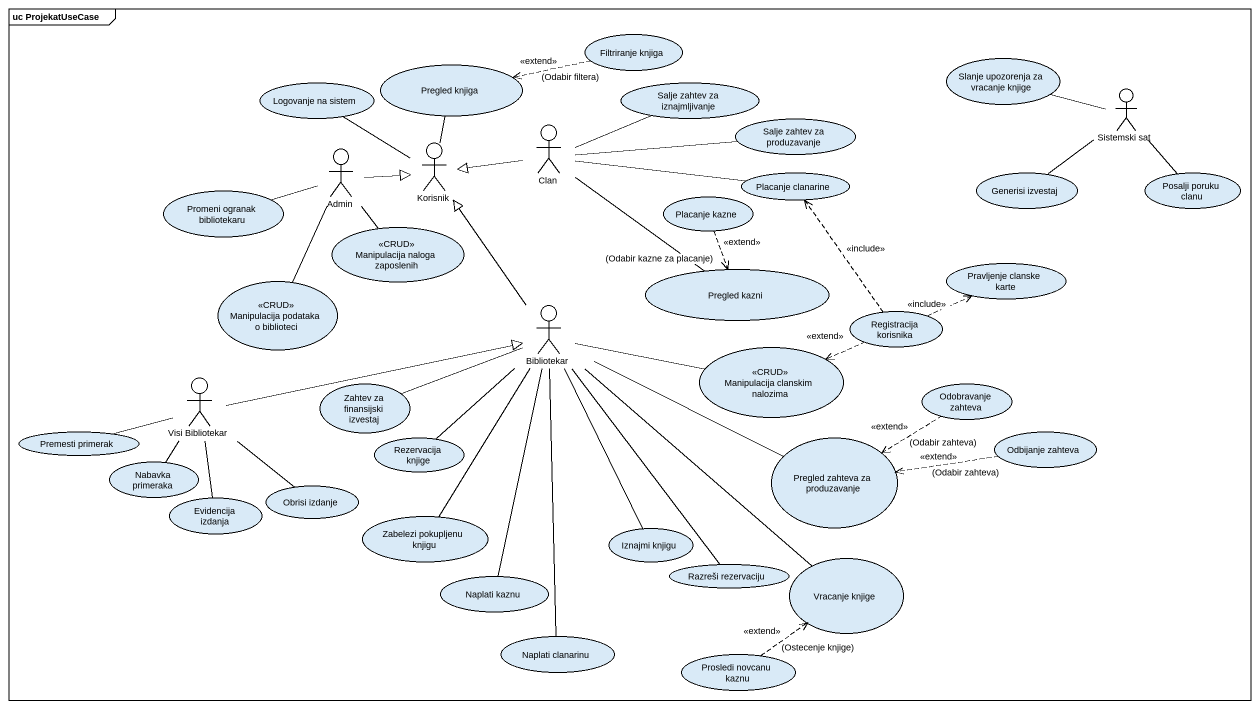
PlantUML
@startuml
mainframe uc ProjekatUseCase
usecase "Filtriranje knjiga" as Filtriranje_knjiga
usecase "Logovanje na sistem" as Logovanje_na_sistem
usecase "Pregled knjiga" as Pregled_knjiga
usecase "Salje zahtev za iznajmljivanje" as Salje_zahtev_za
usecase "Slanje upozorenja za vracanje knjige" as Slanje_upozorenja_za
usecase "Salje zahtev za produzavanje" as Salje_zahtev_za_produzavanje
actor "Sistemski sat" as Sistemski_sat
actor Admin
actor Korisnik
actor Clan
usecase "Promeni ogranak bibliotekaru" as Promeni_ogranak_bibliotekaru
usecase "Placanje kazne" as Placanje_kazne
usecase "Placanje clanarine" as Placanje_clanarine
usecase "Generisi izvestaj" as Generisi_izvestaj
usecase "Posalji poruku clanu" as Posalji_poruku_clanu
usecase "Manipulacija naloga zaposlenih" as Manipulacija_naloga <<CRUD>>
usecase "Pregled kazni" as Pregled_kazni
usecase "Pravljenje clanske karte" as Pravljenje_clanske_karte
usecase "Manipulacija podataka o biblioteci" as Manipulacija_podataka_o <<CRUD>>
actor Bibliotekar
usecase "Registracija korisnika" as Registracija_korisnika
usecase "Manipulacija clanskim nalozima" as Manipulacija_clanskim <<CRUD>>
actor "Visi Bibliotekar" as Visi_Bibliotekar
usecase "Zahtev za finansijski izvestaj" as Zahtev_za_finansijski
usecase "Odobravanje zahteva" as Odobravanje_zahteva
usecase "Premesti primerak" as Premesti_primerak
usecase "Odbijanje zahteva" as Odbijanje_zahteva
usecase "Nabavka primeraka" as Nabavka_primeraka
usecase "Rezervacija knjige" as Rezervacija_knjige
usecase "Pregled zahteva za produzavanje" as Pregled_zahteva_za
usecase "Evidencija izdanja" as Evidencija_izdanja
usecase "Obrisi izdanje" as Obrisi_izdanje
usecase "Zabelezi pokupljenu knjigu" as Zabelezi_pokupljenu_knjigu
usecase "Iznajmi knjigu" as Iznajmi_knjigu
usecase "Naplati kaznu" as Naplati_kaznu
usecase "Razreši rezervaciju" as Razreši_rezervaciju
usecase "Vracanje knjige" as Vracanje_knjige
usecase "Naplati clanarinu" as Naplati_clanarinu
usecase "Prosledi novcanu kaznu" as Prosledi_novcanu_kaznu
Filtriranje_knjiga .left.> Pregled_knjiga : <<extend>>\n(Odabir filtera)
Sistemski_sat -left- Slanje_upozorenja_za
Sistemski_sat -- Generisi_izvestaj
Sistemski_sat -- Posalji_poruku_clanu
Admin -right-|> Korisnik
Admin -- Manipulacija_naloga
Admin -- Manipulacija_podataka_o
Korisnik -up- Logovanje_na_sistem
Korisnik -up- Pregled_knjiga
Clan -right- Salje_zahtev_za
Clan -right- Salje_zahtev_za_produzavanje
Clan -left-|> Korisnik
Clan -right- Placanje_clanarine
Clan -- Pregled_kazni
Promeni_ogranak_bibliotekaru -right- Admin
Placanje_kazne ..> Pregled_kazni : <<extend>>\n(Odabir kazne za placanje)
Bibliotekar -up-|> Korisnik
Bibliotekar -right- Manipulacija_clanskim
Bibliotekar -left- Zahtev_za_finansijski
Bibliotekar -- Rezervacija_knjige
Bibliotekar -right- Pregled_zahteva_za
Bibliotekar -- Zabelezi_pokupljenu_knjigu
Bibliotekar -- Iznajmi_knjigu
Bibliotekar -- Naplati_kaznu
Bibliotekar -- Razreši_rezervaciju
Bibliotekar -- Vracanje_knjige
Registracija_korisnika .up.> Placanje_clanarine : <<include>>
Registracija_korisnika .right.> Pravljenje_clanske_karte : <<include>>
Registracija_korisnika .left.> Manipulacija_clanskim : <<extend>>
Visi_Bibliotekar -right-|> Bibliotekar
Visi_Bibliotekar -- Nabavka_primeraka
Visi_Bibliotekar -- Evidencija_izdanja
Visi_Bibliotekar -- Obrisi_izdanje
Odobravanje_zahteva ..> Pregled_zahteva_za : <<extend>>\n(Odabir zahteva)
Premesti_primerak -right- Visi_Bibliotekar
Odbijanje_zahteva .left.> Pregled_zahteva_za : <<extend>>\n(Odabir zahteva)
Naplati_clanarinu -up- Bibliotekar
Prosledi_novcanu_kaznu .up.> Vracanje_knjige : <<extend>>\n(Ostecenje knjige)
@enduml
